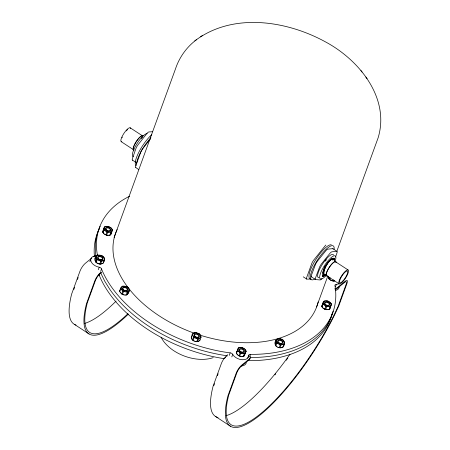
<?xml version="1.0" encoding="UTF-8"?>
<svg xmlns="http://www.w3.org/2000/svg" width="450" height="450" viewBox="0 0 450 450"><rect width="100%" height="100%" fill="white"/><g stroke="black" fill="none" stroke-linecap="round" stroke-linejoin="round"><path stroke-width="0.67" d="M276.114 339.952C273.735 343.024 275.366 347.231 279.18 347.676L280.204 344.863L276.57 342.799L276.114 339.952L277.172 339.216L279.551 338.782M284.445 343.822L281.002 344.993L279.979 347.805C285.581 348.57 286.093 338.968 280.35 338.912M323.741 272.728L323.668 274.106L324.208 274.838L324.81 274.854L323.972 274.202C323.454 268.633 327.173 263.363 330.857 259.481M324.208 274.838L323.348 274.168L323.826 270.461L326.734 264.161M104.456 226.941C102.786 229.596 101.987 233.775 105.829 234.883L106.853 232.065L103.837 229.545L104.456 226.941L106.301 226.417L108.512 226.564M104.079 228.24L104.265 229.337L105.092 230.417M104.754 234.292L107.297 235.299L109.339 235.249L110.666 234.776L111.077 233.134M110.666 234.776C112.337 232.121 113.141 227.942 109.299 226.834M120.639 288.118L119.587 291.201L121.77 294.007L122.799 291.189L120.639 288.118L122.563 286.082L126.658 286.644M128.087 292.793C127.969 295.667 124.346 295.307 122.496 294.396L123.519 291.577L127.609 292.134L129.538 290.098L127.879 287.398L125.415 286.228M127.862 293.799L128.514 292.916L129.482 289.553M199.862 334.344L201.066 337.241L198.501 338.856L197.741 338.873L196.718 341.691C194.141 341.629 190.924 339.705 191.357 336.836L191.812 336.707M200.064 339.795C199.378 341.415 196.982 342.135 195.345 341.454M275.113 343.879L275.141 343.536M276.283 340.656L276.649 339.699L277.627 339.069M284.423 342.714L284.051 343.671L283.078 344.301M325.26 309.482L322.582 307.71L321.868 306.186L323.505 301.371L325.35 300.848L327.561 300.994M323.505 301.371L323.314 303.767L325.901 306.495L330.216 306.686L330.739 306.388L331.358 303.784L328.348 301.264M326.689 306.765L325.659 309.583L329.496 309.386L330.126 307.564M331.267 304.684L331.082 303.593L330.249 302.512M324.754 275.546L325.091 275.406L323.398 276.171L322.425 275.754C322.116 271.001 325.074 266.462 327.932 262.851M323.348 270.804L324.883 266.721L325.181 266.912L323.685 269.556L323.983 269.235M103.922 233.634L102.814 232.363L102.904 231.463M111.206 228.077L112.309 229.354L112.219 230.254M321.868 306.186L321.952 305.893M100.192 226.232A124.189 77.479 20 0 0 95.985 256.584L96.936 259.459L100.789 261.242L99.765 264.06C96.036 263.942 93.437 259.768 95.991 256.674M104.614 259.757L103.337 263.036L100.547 264.116L101.571 261.298L104.366 260.218C105.817 254.554 94.669 252.703 94.922 259.386M236.526 352.603L236.964 351.652M237.791 349.059L238.129 350.876L240.716 353.312L244.71 353.492L246.15 351.202C245.149 348.255 241.318 346.781 238.477 347.878L236.278 352.834C237.285 355.787 241.116 357.255 243.951 356.158L246.15 351.202M244.637 354.977L244.654 353.919M245.807 351.759L245.829 350.702L245.183 349.594M328.601 276.429C327.741 279.096 330.913 280.676 333.084 280.997L333.495 279.872M111.049 233.471L112.393 229.635M323.128 302.67L321.778 306.512M330.098 307.907L330.334 306.602M323.972 274.202L324.512 274.759L323.668 274.106L323.438 272.616L324.124 270.591M335.565 257.017L336.932 253.08A4.433 1.215 -56.9 0 0 336.696 251.319L331.971 251.797A4.635 1.271 -56.9 0 0 329.569 253.789L321.626 263.706A4.545 1.243 -56.9 0 0 319.393 267.514L315.624 277.616A4.539 1.243 -56.9 0 0 315.703 279.585L320.074 279.939A4.354 1.193 -56.9 0 0 321.924 278.657M73.845 289.378L74.571 287.392M77.451 279.472L78.176 277.487M89.865 261.608L90.782 259.093M102.729 232.082L103.759 229.264M102.994 232.644L104.023 229.826M96.891 255.679L97.346 254.419L97.133 253.44A124.189 77.479 20 0 1 129.578 196.256M95.681 262.007L96.705 259.189M97.239 259.701L96.216 262.519L97.391 263.261M106.611 235.148L107.64 232.335L111.696 231.958M110.143 235.069L111.172 232.251M98.28 269.73L99.191 267.216A8.567 5.344 20 0 1 90.866 261.039A8.567 5.344 20 0 1 95.895 255.825A2.441 1.524 20 0 0 97.346 254.419M103.337 263.036L104.366 260.218M224.454 358.701A124.189 77.479 20 0 1 99.602 276.171L99.253 275.192L99.939 273.302M100.626 271.418L101.543 268.898A2.453 1.53 20 0 0 99.191 267.216M114.126 237.504L175.455 68.996C179.297 57.274 186.834 46.8 196.768 39.493M119.672 291.488L120.696 288.669M126.225 294.998L127.249 292.179M126.883 294.834L127.913 292.016M128.514 292.916L129.538 290.098M191.205 337.331L192.381 334.018L194.372 332.764L196.431 332.724L199.254 333.861M192.437 339.964L193.461 337.146L192.234 334.513L192.381 334.018M193.044 340.447L194.068 337.629L197.741 338.873M197.471 341.674L198.501 338.856M199.918 340.29L201.094 336.977M213.812 385.627L214.537 383.647M217.417 375.722L218.143 373.742M229.275 355.376L230.192 352.856A2.441 1.524 20 0 1 232.74 354.375A8.567 5.344 20 0 0 242.083 359.724A8.567 5.344 20 0 0 248.659 355.522A2.453 1.53 20 0 1 250.425 354.319L251.775 354.369A124.189 77.479 20 0 0 335.126 286.718L334.907 285.739A2.441 1.524 20 0 1 336.358 284.332A8.567 5.344 20 0 0 338.799 283.838M231.823 356.889L232.74 354.375M236.441 353.396L237.471 350.578L237.308 350.016M237.662 350.134L238.477 347.878M238.933 355.798L239.957 352.98M240.716 353.312L239.692 356.124L240.913 356.423M243.354 356.389L244.378 353.571M243.951 356.158L245.576 351.771M247.742 358.037L248.659 355.522M249.514 356.833L250.425 354.319M276.463 339.542L275.085 342.771M275.361 345.336L276.39 342.517M276.84 343.058L275.811 345.876L276.93 346.714M283.072 347.051L284.096 344.233M316.558 306.968L327.819 276.03M336.926 251.021L378.135 137.801C390.161 97.897 359.077 59.917 325.648 41.979C286.549 20.447 232.509 12.184 194.766 40.928M329.001 278.944L329.614 277.256M329.535 279.461L330.148 277.768M323.207 303.328L323.826 301.641M322.043 307.074L323.072 304.256L322.808 303.694M324.872 309.313L325.901 306.495M335.447 286.852L336.358 284.332M329.192 309.499L330.216 306.686M330.621 306.321L331.442 304.065M329.715 309.206L330.739 306.388M324.759 267.233L325.868 265.011M237.15 351.309L237.454 350.696M325.046 268.037L323.117 272.644L323.348 274.168M104.282 227.559L105.036 226.783L106.301 226.417M103.112 230.782L103.866 230.006M112.016 230.934L111.263 231.711L109.997 232.082M110.841 234.157L110.087 234.928L108.827 235.299M121.286 287.241L121.061 288.242L121.511 289.356M129.037 290.576L129.263 289.575L128.812 288.461M199.603 340.138L198.979 340.982M323.331 301.989L324.084 301.213L325.35 300.848M322.161 305.213L322.324 304.914M331.059 305.364L330.311 306.141L329.046 306.512M329.889 308.588L329.136 309.364L327.87 309.729M236.621 352.282L236.278 352.834M326.379 265.354L323.522 270.433L323.117 272.644L323.438 272.616M325.181 266.912C327.459 263.655 329.788 259.436 333.832 258.199L334.626 258.851L334.654 260.612M325.373 260.972L326.154 259.869M325.322 260.955L326.126 259.864M150.266 139.207L143.004 148.275A4.472 1.226 -56.9 0 0 140.833 151.954L135.816 165.741A4.472 1.226 -56.9 0 0 135.911 167.619M238.14 348.435L239.068 347.771L240.446 347.541M245.464 352.384L244.536 353.048L243.157 353.278M141.238 138.594L142.661 137.098M327.673 262.648L329.496 260.82M324.534 274.911L323.634 275.777L322.481 276.013M325.384 274.674L322.881 276.576M325.35 274.618L322.661 276.424L325.322 274.523M325.232 266.4L325.935 265.753M325.586 274.821L323.032 276.542M325.716 274.815L323.061 276.531M119.61 290.936L119.897 290.694M325.761 274.809L322.914 276.587M91.744 258.097L85.354 263.284A6.744 1.845 -56.9 0 0 79.987 271.131L71.674 293.963A106.419 29.149 -56.9 0 0 76.022 325.069M101.25 272.098L100.187 272.964A6.744 1.845 -56.9 0 0 94.815 280.811L86.507 303.649A106.419 29.149 -56.9 0 0 128.278 314.213M101.576 272.531L100.541 273.375A5.962 1.631 -56.9 0 0 95.169 281.222L87.238 303.019L85.967 308.632A105.182 28.811 -56.9 0 0 128.008 313.627M121.764 286.678L124.318 286.048M128.559 291.139L126.006 291.769M127.384 294.362L126.298 294.902M193.32 333.326L192.696 334.17L192.741 335.244M200.154 337.759L200.773 336.915L200.728 335.846M227.829 354.707L226.766 355.573A6.744 1.845 -56.9 0 0 221.394 363.42L213.097 386.207A106.419 29.149 -56.9 0 0 218.07 417.538M322.481 304.189L323.004 303.896M282.881 346.888L281.903 347.518M332.443 258.649L329.681 260.567M325.091 275.406L324.444 275.687M200.621 36.771L202.545 35.398M325.316 274.686L323.634 275.777L323.196 275.49M332.792 258.553L332.027 258.952L333.832 258.199M97.256 255.527L96.452 256.269L96.289 257.293M103.455 260.398L104.259 259.656L104.422 258.632M102.279 263.616L102.617 263.424M322.622 276.244L324.281 275.4M332.471 260.134L332.241 259.031L333.124 259.611L334.626 258.851M194.034 332.921L195.384 332.651M199.434 338.169L196.521 338.231M198.264 341.387L196.914 341.657M98.078 255.206L101.104 255.426M102.634 260.713L99.608 260.494M101.458 263.936L100.018 264.06M243.366 356.271L241.987 356.501M331.723 258.519L334.204 258.542M278.533 338.85L280.052 338.867M282.167 344.52L279.09 344.019M280.997 347.743L279.484 347.726M95.175 258.924L95.704 258.863M333.866 281.053L334.777 280.873L333.338 281.002M152.426 131.749L148.928 131.934A4.354 1.193 -56.9 0 0 146.559 133.909L138.172 144.613A4.539 1.243 -56.9 0 0 135.99 148.41L132.48 158.31A4.545 1.243 -56.9 0 0 132.649 160.166M101.571 261.298L100.789 261.242M310.978 279.073L306.917 279.129A4.472 1.226 -56.9 0 1 306.726 277.369L311.738 263.588A4.472 1.226 -56.9 0 1 313.858 259.909L324.968 246.037A4.472 1.226 -56.9 0 1 325.845 245.053M107.336 226.389L110.374 227.424M108.956 232.104L105.924 231.075M107.786 235.322L106.206 235.018M326.385 300.825L327.966 301.129M328.005 306.534L324.973 305.505M326.835 309.752L323.803 308.723M281.002 344.993L280.204 344.863M124.83 294.986L125.376 295.037M230.192 352.856L228.808 352.71A124.189 77.479 20 0 1 101.891 269.882L101.543 268.898M195.581 332.618L196.954 332.854M333.484 281.064L331.757 280.659M100.164 264.122L98.438 263.717M241.521 347.619L242.741 347.912M242.083 353.199L239.153 351.928M107.64 232.335L106.853 232.065M124.909 291.589L122.13 290.098M123.739 294.812L122.108 294.227M279.951 338.811L281.616 339.345M279.579 347.777L277.914 347.243M332.376 258.694L333.124 259.611L334.631 260.094M327.966 301.095L329.423 301.854M123.519 291.577L122.799 291.189M198.028 333.219L199.592 334.086M195.441 337.866L193.101 336.015M194.265 341.089L191.931 339.238M323.072 304.256L324.141 304.847M330.711 280.204L328.657 278.224M102.144 255.876L104.198 257.861M98.567 260.044L96.514 258.058M243.09 348.058L244.451 348.891M239.338 355.978L237.977 355.151M237.471 350.578L238.421 351.225M332.854 248.687L336.926 251.347M335.588 261.799L348.069 269.949M130.168 127.794L142.082 135.568M326.452 263.886L326.942 264.201M326.683 275.715L339.165 283.866M121.264 141.711L133.74 149.856M311.423 276.851L315.501 279.512M132.429 160.116L135.922 162.394M303.261 276.829L306.647 279.039M135.771 167.586L138.594 169.425M282.606 339.879L284.338 341.961M278.1 343.491L276.362 341.409M126.951 286.802L128.194 287.719M194.068 337.629L193.461 337.146M122.198 294.238L120.954 293.321M74.267 324.287L89.1 333.968M215.679 416.576L230.507 426.257M331.836 258.986L332.28 259.386L332.021 258.846M322.971 308.064L322.144 306.984M199.423 334.018L200.368 335.07M237.251 354.442L236.604 353.34M96.114 262.373L95.338 261.281M360.973 70.599L362.064 72.017M365.873 77.029L367.076 78.598M275.777 345.741L275.192 344.627M120.105 292.219L120.341 292.579M103.371 262.187L103.59 262.575M100.749 273.026L104.794 281.289L109.896 289.474A124.189 77.479 20 0 0 226.974 355.759M244.963 353.464L245.126 354.021M283.303 346.264L283.421 346.641M332.882 258.812L333.124 259.611M191.464 338.102L191.565 338.462M328.438 277.453L328.241 276.322M95.079 260.156L95.119 260.511M136.609 164.025A20.126 5.513 -56.9 0 1 150.953 137.706M136.102 165.634A20.126 5.513 -56.9 0 1 138.786 152.286A20.126 5.513 -56.9 0 1 151.802 134.657M133.363 156.735A13.703 3.752 -56.9 0 1 136.226 144.877A13.703 3.752 -56.9 0 1 147.156 133.464M133.999 149.929A8.263 2.261 -56.9 0 1 133.543 149.698M133.403 149.456A8.263 2.261 -56.9 0 1 133.442 147.707M133.605 147.105A8.263 2.261 -56.9 0 1 134.1 145.744M134.426 145.007A8.263 2.261 -56.9 0 1 140.406 136.828M140.884 136.468A8.263 2.261 -56.9 0 1 142.852 136.097M134.01 150.255A8.657 2.368 -56.9 0 1 136.007 141.924A8.657 2.368 -56.9 0 1 143.145 135.883M121.826 141.761A8.263 2.261 -56.9 0 1 123.93 133.352A8.263 2.261 -56.9 0 1 130.596 128.52M122.017 137.751A6.986 1.912 -56.9 0 1 122.254 137.154M126.259 130.899A6.986 1.912 -56.9 0 1 127.581 129.623M310.877 278.994A20.126 5.513 -56.9 0 1 314.702 261.36A20.126 5.513 -56.9 0 1 331.279 244.783M314.882 278.966A20.126 5.513 -56.9 0 1 317.464 260.032A20.126 5.513 -56.9 0 1 334.153 249.159M333.09 249.086A4.433 1.215 -56.9 0 0 332.623 248.659L327.892 249.137A4.635 1.271 -56.9 0 0 325.496 251.128L317.548 261.045A4.545 1.243 -56.9 0 0 315.321 264.853L311.552 274.956A4.539 1.243 -56.9 0 0 311.631 276.924M318.938 277.706A13.703 3.752 -56.9 0 1 322.408 264.24A13.703 3.752 -56.9 0 1 333.579 255.004M326.166 275.541A13.703 3.752 -56.9 0 1 319.956 275.113A13.703 3.752 -56.9 0 1 330.548 258.109A13.703 3.752 -56.9 0 1 335.183 261.079M326.745 276.114A8.657 2.368 -56.9 0 1 329.287 267.255A8.657 2.368 -56.9 0 1 336.167 261.923M327.246 275.766A8.263 2.261 -56.9 0 1 329.344 267.362A8.263 2.261 -56.9 0 1 336.015 262.524M93.341 256.804A5.141 3.206 20 0 1 93.729 256.539M94.185 256.326A5.141 3.206 20 0 1 95.85 256.016M116.094 301.106A105.182 28.811 -56.9 0 1 84.6 323.404M225.062 357.964A5.962 1.631 -56.9 0 1 225.607 357.334M226.648 356.332A5.962 1.631 -56.9 0 1 227.115 355.984M250.116 355.961A5.141 3.206 20 0 1 249.581 358.768L241.594 365.254A6.744 1.845 -56.9 0 0 236.227 373.101L227.914 395.938A106.419 29.149 -56.9 0 0 257.569 417.032A106.419 29.149 -56.9 0 0 335.25 313.521L338.726 306.062L347.04 283.23A6.744 1.845 -56.9 0 0 345.274 281.171L337.292 287.651A5.141 3.206 20 0 1 334.777 288.439M250.02 357.863A5.141 3.206 20 0 1 249.221 359.764L241.948 365.664A5.962 1.631 -56.9 0 0 236.576 373.511L228.645 395.308L227.374 400.922A105.182 28.811 -56.9 0 0 260.443 413.848A105.182 28.811 -56.9 0 0 334.564 313.988L338.034 306.596L345.966 284.799A5.962 1.631 -56.9 0 0 344.199 282.741L336.932 288.647A5.141 3.206 20 0 1 335.014 289.384M287.848 358.02A106.419 29.149 -56.9 0 1 286.2 360.287M275.743 373.849A106.419 29.149 -56.9 0 1 274.899 374.884M290.014 354.218A105.182 28.811 -56.9 0 1 226.007 415.693M333.096 311.13A124.189 77.479 20 0 1 250.633 357.514M213.238 357.626A34.256 21.375 20 0 1 171.349 348.998L168.936 347.034A34.256 21.375 20 0 1 161.094 337.207M318.144 301.944A107.061 66.791 20 0 1 200.132 335.171M194.822 333.394A107.061 66.791 20 0 1 117.169 229.567M332.117 313.599A124.189 77.479 20 0 1 249.486 360.658L248.136 360.608A2.453 1.53 20 0 0 247.764 360.619M94.421 256.365A124.189 77.479 20 0 1 99.669 228.133M339.266 286.408A8.567 5.344 20 0 1 335.357 290.464M246.369 361.811A2.453 1.53 20 0 1 246.392 361.553M246.285 362.762A8.567 5.344 20 0 1 241.172 366.03M98.933 274.635A2.453 1.53 20 0 1 99.253 275.192M342.771 281.087A6.986 1.912 -56.9 0 0 347.552 271.159A6.986 1.912 -56.9 0 0 340.532 278.477A6.986 1.912 -56.9 0 0 342.771 281.087M342.613 281.852A8.263 2.261 -56.9 0 0 348.272 270.107A8.263 2.261 -56.9 0 0 339.964 278.764A8.263 2.261 -56.9 0 0 342.613 281.852M98.291 258.761A2.863 1.789 20 0 0 102.977 259.099A2.863 1.789 20 0 0 99.793 256.028A2.863 1.789 20 0 0 98.291 258.761M98.663 258.789A2.25 1.401 20 0 0 102.336 259.054A2.25 1.401 20 0 0 99.844 256.646A2.25 1.401 20 0 0 98.663 258.789M239.743 351.208A2.863 1.789 20 0 0 244.423 351.546A2.863 1.789 20 0 0 241.239 348.474A2.863 1.789 20 0 0 239.743 351.208M240.109 351.236A2.25 1.401 20 0 0 243.787 351.501A2.25 1.401 20 0 0 241.29 349.093A2.25 1.401 20 0 0 240.109 351.236M105.868 229.809A2.863 1.789 20 0 0 110.633 230.58A2.863 1.789 20 0 0 107.944 227.357A2.863 1.789 20 0 0 105.868 229.809M106.284 229.888A2.25 1.401 20 0 0 110.025 230.496A2.25 1.401 20 0 0 107.916 227.964A2.25 1.401 20 0 0 106.284 229.888M278.066 342.248A2.863 1.789 20 0 0 282.836 343.018A2.863 1.789 20 0 0 280.148 339.789A2.863 1.789 20 0 0 278.066 342.248M278.488 342.326A2.25 1.401 20 0 0 282.229 342.934A2.25 1.401 20 0 0 280.119 340.402A2.25 1.401 20 0 0 278.488 342.326M324.911 304.239A2.863 1.789 20 0 0 329.681 305.01A2.863 1.789 20 0 0 326.993 301.787A2.863 1.789 20 0 0 324.911 304.239M325.333 304.318A2.25 1.401 20 0 0 329.074 304.926A2.25 1.401 20 0 0 326.964 302.394A2.25 1.401 20 0 0 325.333 304.318M122.878 289.468A2.863 1.789 20 0 0 127.648 290.244A2.863 1.789 20 0 0 124.959 287.016A2.863 1.789 20 0 0 122.878 289.468M123.294 289.547A2.25 1.401 20 0 0 127.035 290.154A2.25 1.401 20 0 0 124.931 287.623A2.25 1.401 20 0 0 123.294 289.547M194.451 336.105A2.863 1.789 20 0 0 199.221 336.876A2.863 1.789 20 0 0 196.532 333.652A2.863 1.789 20 0 0 194.451 336.105M194.873 336.184A2.25 1.401 20 0 0 198.613 336.791A2.25 1.401 20 0 0 196.504 334.26A2.25 1.401 20 0 0 194.873 336.184"/></g></svg>
